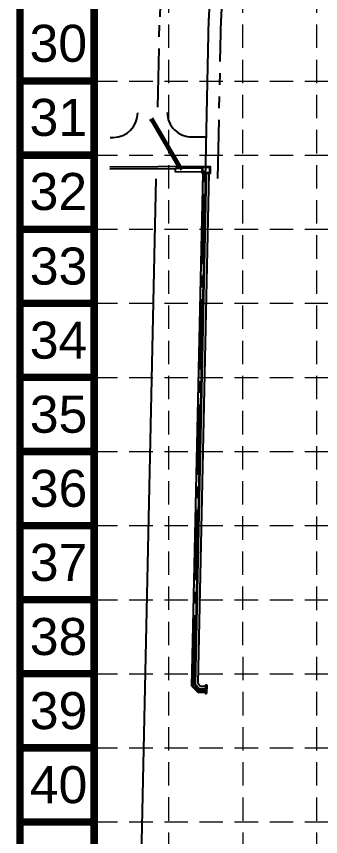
# Model space of a CAD drawing. Header units: inches. Extents: x 3312 to 5850, y 7905 to 11961.
# Drawn here: x 3312 to 3572, y 9351 to 10051 of the extents above; entities that cross this region are included whole.
import ezdxf
from ezdxf.enums import TextEntityAlignment as Align

# ---------------------------------------------------------------- set-up
doc = ezdxf.new("R2010")
doc.units = ezdxf.units.IN
doc.header["$LTSCALE"] = 80
doc.header["$MEASUREMENT"] = 0
for name, pattern in [('CENTER2', [1.125, 0.75, -0.125, 0.125, -0.125]), ('HIDDEN', [0.375, 0.25, -0.125]), ('PHANTOM2', [1.25, 0.625, -0.125, 0.125, -0.125, 0.125, -0.125])]:
    doc.linetypes.add(name, pattern=pattern)
for name, color, linetype in [('BASE', 7, 'Continuous'), ('BNDY', 7, 'PHANTOM2'), ('grid', 254, 'HIDDEN'), ('PAVING', 7, 'Continuous'), ('ROW', 7, 'Continuous'), ('STORM', 250, 'Continuous'), ('STORM CL', 7, 'CENTER2'), ('STORM INLET', 250, 'Continuous')]:
    doc.layers.add(name, color=color, linetype=linetype)
doc.styles.get("Standard").update_dxf_attribs({"font": 'ARIAL.TTF', "height": 25})

msp = doc.modelspace()

# ---------------------------------------------------------------- linework, layer by layer
at = {"layer": 'BASE', "const_width": 6.33}
for points in [[(5846.57, 7907.78), (5846.57, 11957.48), (3315.51, 11957.48), (3315.51, 7907.78)], [(5783.3, 7971.06), (5783.3, 11894.2), (3378.79, 11894.2), (3378.79, 7971.06)]]:
    msp.add_lwpolyline(points, close=True, dxfattribs=at)
for points in [[(3378.79, 9995.91), (3315.51, 9995.91)], [(3378.79, 9932.63), (3315.51, 9932.63)], [(3378.79, 9869.36), (3315.51, 9869.36)], [(3378.79, 9806.08), (3315.51, 9806.08)], [(3378.79, 9742.8), (3315.51, 9742.8)], [(3378.79, 9679.53), (3315.51, 9679.53)], [(3378.79, 9616.25), (3315.51, 9616.25)], [(3378.79, 9552.97), (3315.51, 9552.97)], [(3378.79, 9489.7), (3315.51, 9489.7)], [(3378.79, 9426.42), (3315.51, 9426.42)], [(3378.79, 9363.14), (3315.51, 9363.14)]]:
    msp.add_lwpolyline(points, dxfattribs=at)
at = {"layer": 'BNDY'}
for p, q in [((3433.14, 9973.61), (3434.81, 10050.68)), ((3484.33, 9912.7), (3487.3, 10049.54))]:
    msp.add_line(p, q, dxfattribs=at)
at = {"layer": 'BNDY', "linetype": 'Continuous'}
msp.add_line((3416.49, 9207.46), (3431.81, 9912.3), dxfattribs=at)
at = {"layer": 'BNDY'}
msp.add_arc((5544.68, 10004.84), 2057.86, 158.85104, 178.75527, dxfattribs=at)
at = {"layer": 'BNDY', "linetype": 'Continuous'}
msp.add_arc((5544.68, 10004.84), 2110.36, 169.80632, 178.75541, dxfattribs=at)
at = {"layer": 'grid', "color": 252, "linetype": 'HIDDEN', "lineweight": 0}
for p, q in [((3442.64, 8224.18), (3442.3, 11891.83)), ((3506.19, 8224.17), (3505.4, 11891.8)), ((3569.27, 8224.16), (3568.69, 11891.63)), ((3378.79, 9995.91), (5783.3, 9995.91)), ((3378.79, 9932.63), (5783.3, 9932.63)), ((3378.79, 9869.36), (5783.3, 9869.36)), ((3378.79, 9806.08), (5783.3, 9806.08)), ((3378.79, 9742.8), (5783.3, 9742.8)), ((3378.79, 9679.53), (5783.3, 9679.53)), ((3378.79, 9616.25), (5783.3, 9616.25)), ((3378.79, 9552.97), (5783.3, 9552.97)), ((3378.79, 9489.7), (5783.3, 9489.7)), ((3378.79, 9426.42), (5783.3, 9426.42)), ((3378.79, 9363.14), (5783.3, 9363.14))]:
    msp.add_line(p, q, dxfattribs=at)
at = {"layer": 'PAVING'}
for p, q in [((3392.57, 9947.73), (3395.13, 9947.75)), ((3462.33, 9948.24), (3474.6, 9948.33)), ((3392.25, 9922.53), (3474.05, 9923.13)), ((3473.88, 9480.18), (3473.72, 9472.79)), ((3473.88, 9480.18), (3474.93, 9480.15)), ((3474.93, 9480.15), (3474.77, 9472.76)), ((3473.72, 9472.79), (3474.77, 9472.76))]:
    msp.add_line(p, q, dxfattribs=at)
for centre, start, end in [((3394.98, 9968.75), 270.41676, 0.41676), ((3462.17, 9969.24), 180.41676, 270.41676)]:
    msp.add_arc(centre, 21, start, end, dxfattribs=at)
at = {"layer": 'ROW'}
msp.add_line((3473.82, 9912.6), (3476.8, 10049.77), dxfattribs=at)
for radius, start, end in [(2057.86, 158.85104, 178.75527), (2068.36, 169.82699, 178.75541)]:
    msp.add_arc((5544.68, 10004.84), radius, start, end, dxfattribs=at)
at = {"layer": 'STORM', "color": 5}
for p, q in [((3426.27, 9962.27), (3429.67, 9964.27)), ((3451.51, 9921.37), (3427.18, 9962.81)), ((3453.63, 9921.38), (3428.76, 9963.74)), ((3448.23, 9921.08), (3392.23, 9920.67)), ((3451.51, 9921.37), (3448.23, 9921.34)), ((3448.25, 9918.19), (3448.23, 9921.34)), ((3470.74, 9921.51), (3453.63, 9921.38)), ((3470.76, 9918.36), (3448.25, 9918.19)), ((3462.27, 9479.24), (3471.78, 9917.31)), ((3464.65, 9480.17), (3474.15, 9917.33)), ((3465.22, 9480.44), (3474.71, 9917.34)), ((3467.61, 9481.36), (3477.08, 9917.35)), ((3462.27, 9479.24), (3467.31, 9473.98)), ((3464.65, 9480.17), (3468.34, 9476.32)), ((3465.22, 9480.44), (3468.63, 9476.88)), ((3467.61, 9481.36), (3469.66, 9479.22)), ((3469.66, 9479.22), (3473.86, 9479.13)), ((3467.31, 9473.98), (3473.74, 9473.84)), ((3468.34, 9476.32), (3473.79, 9476.2)), ((3468.63, 9476.88), (3473.81, 9476.76))]:
    msp.add_line(p, q, dxfattribs=at)
at = {"layer": 'STORM CL', "color": 5}
for p, q in [((3453.49, 9919.81), (3427.97, 9963.27)), ((3463.46, 9479.7), (3473.02, 9919.95)), ((3463.46, 9479.7), (3467.82, 9475.15)), ((3467.82, 9475.15), (3474.82, 9474.99))]:
    msp.add_line(p, q, dxfattribs=at)
at = {"layer": 'STORM INLET', "color": 5, "flags": 128}
for points in [[(3470.77, 9917.3), (3478.12, 9917.36), (3478.08, 9922.61), (3470.73, 9922.55)], [(3471.29, 9917.83), (3477.59, 9917.88), (3477.56, 9922.08), (3471.26, 9922.03)]]:
    msp.add_lwpolyline(points, close=True, dxfattribs=at)

# ---------------------------------------------------------------- texts
at = {"layer": 'BASE'}
for s, p in [('30', (3348.17, 10028.17)), ('31', (3348.17, 9964.89)), ('32', (3348.17, 9901.61)), ('33', (3348.36, 9837.91)), ('34', (3348.36, 9774.63)), ('35', (3348.36, 9711.36)), ('36', (3348.36, 9648.08)), ('37', (3348.36, 9584.81)), ('38', (3348.36, 9521.53)), ('39', (3348.36, 9458.25)), ('40', (3348.36, 9394.98))]:
    msp.add_text(s, height=31.638, dxfattribs=at).set_placement(p, align=Align.MIDDLE_CENTER)

doc.saveas('drawing.dxf')
